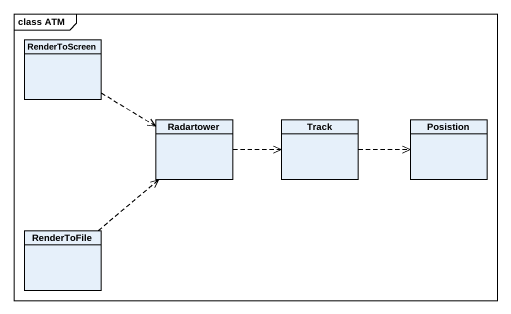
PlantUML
@startuml
mainframe class ATM
hide circle
hide empty members
class RenderToScreen
class Radartower
class Track
class Posistion
class RenderToFile
RenderToScreen ..> Radartower
Radartower .right.> Track
Track .right.> Posistion
RenderToFile .up.> Radartower
@enduml
